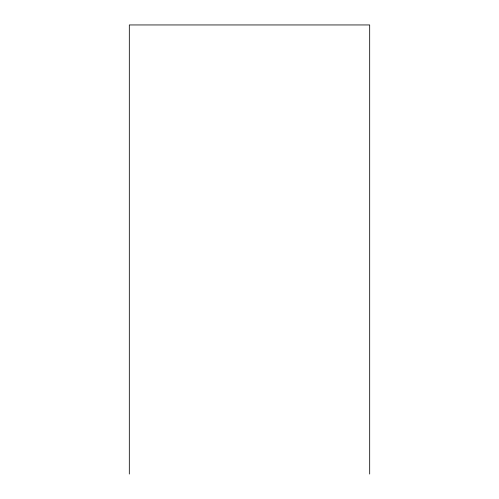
<?xml version="1.0" encoding="UTF-8"?>
<svg xmlns="http://www.w3.org/2000/svg" width="499" height="499" viewBox="0 0 499 499"><rect width="100%" height="100%" fill="white"/><g stroke="black" fill="none" stroke-linecap="round" stroke-linejoin="round"><path stroke-width="0.75" d="M369.684 474.05L369.684 24.95L129.316 24.95L129.316 474.05"/></g></svg>
